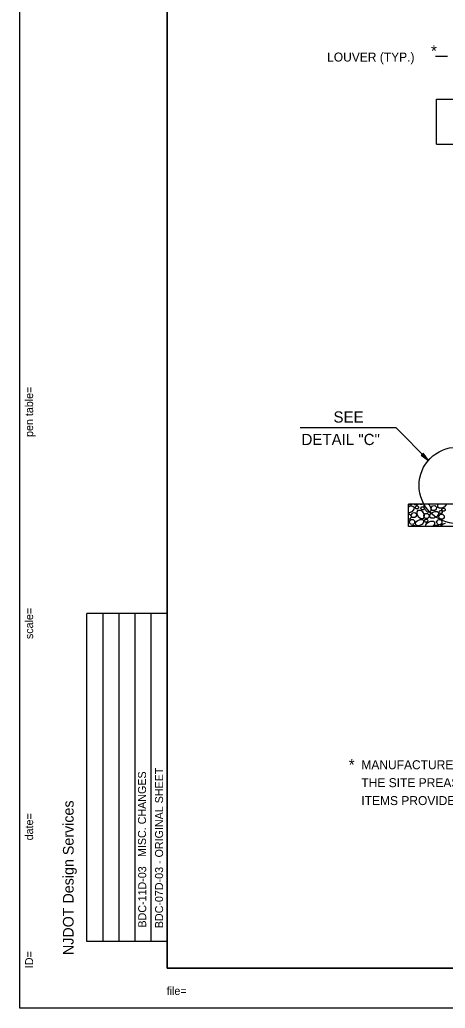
# Model space of a CAD drawing. Extents: x 507907 to 704973, y 495677 to 704964.
# Drawn here: x 507999 to 508158.4, y 495676.9 to 496047.5 of the extents above; entities that cross this region are included whole.
import ezdxf

# ---------------------------------------------------------------- set-up
doc = ezdxf.new("R2010")
doc.units = 0
doc.layers.add('1', color=7, linetype='Continuous')
doc.layers.add('41', color=7, linetype='Continuous')

msp = doc.modelspace()

# ---------------------------------------------------------------- linework, layer by layer
at = {"layer": '1'}
for p, q in [((508054.21, 496321.91), (508054.21, 495691.91)), ((508159.23, 496033.73), (508154.81, 496033.73)), ((508155.17, 496017.68), (508364.67, 496017.68)), ((508155.17, 496000.81), (508155.17, 496017.68)), ((508155.17, 496000.81), (508364.67, 496000.81)), ((508139.97, 495894.52), (508104.12, 495894.52)), ((508152.08, 495882.29), (508139.97, 495894.52)), ((508149.71, 495872.92), (508149.71, 495872.92)), ((508358.35, 495865.89), (508144.63, 495865.89)), ((508144.63, 495857.46), (508144.63, 495865.89)), ((508144.78, 495865.61), (508144.63, 495865.76)), ((508144.63, 495864.91), (508145.37, 495865.2)), ((508145.62, 495865.56), (508144.78, 495865.61)), ((508144.8, 495865.85), (508146.05, 495865.85)), ((508145.37, 495865.2), (508146.28, 495865.12)), ((508146.02, 495865.89), (508145.62, 495865.56)), ((508146.28, 495865.12), (508146.72, 495864.71)), ((508146.97, 495865.58), (508146.65, 495865.89)), ((508147.8, 495865.52), (508146.97, 495865.58)), ((508147.22, 495864.79), (508147.54, 495865.25)), ((508147.54, 495865.25), (508148.04, 495865.28)), ((508148.25, 495865.89), (508147.8, 495865.52)), ((508148.04, 495865.28), (508148.4, 495864.91)), ((508149.18, 495865.76), (508149.04, 495865.89)), ((508149.68, 495865.73), (508149.18, 495865.76)), ((508149.87, 495865.89), (508149.68, 495865.73)), ((508150.45, 495865.55), (508150.69, 495865.89)), ((508150.47, 495864.59), (508150.45, 495865.55)), ((508151.99, 495865.89), (508152.28, 495865.7)), ((508152.28, 495865.7), (508152.68, 495865.2)), ((508152.66, 495865.24), (508153.05, 495864.25)), ((508153.11, 495864.54), (508153.64, 495865.3)), ((508153.64, 495865.3), (508154.49, 495865.35)), ((508154.49, 495865.35), (508155.08, 495864.73)), ((508155.58, 495865.53), (508155.81, 495865.89)), ((508155.63, 495864.76), (508155.58, 495865.53)), ((508158.81, 495865.75), (508158.15, 495864.9)), ((508145.03, 495862.62), (508144.63, 495862.61)), ((508144.63, 495862.15), (508145, 495862.17)), ((508145, 495862.17), (508145.59, 495861.56)), ((508146.04, 495863.13), (508145.03, 495862.62)), ((508145.59, 495861.56), (508145.5, 495860.7)), ((508145.68, 495861.92), (508146.21, 495862.68)), ((508145.81, 495861.26), (508145.68, 495861.92)), ((508146.7, 495863.97), (508146.04, 495863.13)), ((508146.21, 495862.68), (508147.06, 495862.73)), ((508146.72, 495864.71), (508146.7, 495863.97)), ((508147.06, 495862.73), (508147.65, 495862.11)), ((508147.29, 495864.4), (508147.22, 495864.79)), ((508147.53, 495864.17), (508147.29, 495864.4)), ((508148.03, 495864.13), (508147.53, 495864.17)), ((508147.65, 495862.11), (508147.56, 495861.26)), ((508147.91, 495863.04), (508148.29, 495863.58)), ((508147.92, 495862.08), (508147.91, 495863.04)), ((508148.43, 495861.06), (508147.92, 495862.08)), ((508148.35, 495864.39), (508148.03, 495864.13)), ((508148.29, 495863.58), (508149.06, 495863.63)), ((508148.4, 495864.91), (508148.35, 495864.39)), ((508149.06, 495863.63), (508149.74, 495863.19)), ((508149.31, 495864.42), (508149.63, 495864.87)), ((508149.39, 495864.02), (508149.31, 495864.42)), ((508149.63, 495863.8), (508149.39, 495864.02)), ((508149.63, 495864.87), (508150.14, 495864.9)), ((508150.13, 495863.76), (508149.63, 495863.8)), ((508149.74, 495863.19), (508150.14, 495862.69)), ((508150.11, 495862.73), (508150.51, 495861.74)), ((508150.44, 495864.02), (508150.13, 495863.76)), ((508150.14, 495864.9), (508150.49, 495864.53)), ((508150.42, 495861.62), (508150.95, 495862.37)), ((508150.54, 495860.96), (508150.42, 495861.62)), ((508150.51, 495861.74), (508150.43, 495860.82)), ((508150.49, 495864.53), (508150.44, 495864.02)), ((508150.98, 495863.57), (508150.47, 495864.59)), ((508150.95, 495862.37), (508151.8, 495862.42)), ((508151.82, 495862.91), (508150.98, 495863.57)), ((508151.8, 495862.42), (508152.39, 495861.81)), ((508152.56, 495862.9), (508151.82, 495862.91)), ((508152.39, 495861.81), (508152.3, 495860.95)), ((508152.97, 495863.33), (508152.56, 495862.9)), ((508152.58, 495861.72), (508153.02, 495862.41)), ((508152.63, 495860.96), (508152.58, 495861.72)), ((508153.05, 495864.25), (508152.97, 495863.33)), ((508153.02, 495862.41), (508153.52, 495862.81)), ((508153.24, 495863.88), (508153.11, 495864.54)), ((508153.63, 495863.5), (508153.24, 495863.88)), ((508153.48, 495862.78), (508154.48, 495863.18)), ((508154.47, 495863.44), (508153.63, 495863.5)), ((508155, 495863.88), (508154.47, 495863.44)), ((508154.48, 495863.18), (508155.39, 495863.1)), ((508155.08, 495864.73), (508155, 495863.88)), ((508155.81, 495861.94), (508155.15, 495861.1)), ((508155.39, 495863.1), (508155.83, 495862.68)), ((508156.17, 495864.38), (508155.63, 495864.76)), ((508155.83, 495862.68), (508155.81, 495861.94)), ((508156.06, 495861.34), (508156.59, 495862.09)), ((508156.1, 495863), (508156.41, 495863.45)), ((508156.17, 495862.6), (508156.1, 495863)), ((508157.13, 495864.39), (508156.17, 495864.38)), ((508156.41, 495862.37), (508156.17, 495862.6)), ((508156.41, 495863.45), (508156.92, 495863.48)), ((508156.91, 495862.34), (508156.41, 495862.37)), ((508156.59, 495862.09), (508157.44, 495862.14)), ((508157.23, 495862.6), (508156.91, 495862.34)), ((508156.92, 495863.48), (508157.28, 495863.11)), ((508158.15, 495864.9), (508157.13, 495864.39)), ((508157.19, 495863.92), (508157.51, 495864.37)), ((508157.27, 495863.53), (508157.19, 495863.92)), ((508157.28, 495863.11), (508157.23, 495862.6)), ((508157.51, 495863.3), (508157.27, 495863.53)), ((508157.44, 495862.14), (508158.03, 495861.53)), ((508157.51, 495864.37), (508158.02, 495864.4)), ((508158.01, 495863.26), (508157.51, 495863.3)), ((508158.03, 495861.53), (508157.94, 495860.67)), ((508158.32, 495863.52), (508158.01, 495863.26)), ((508158.02, 495864.4), (508158.37, 495864.04)), ((508158.37, 495864.04), (508158.32, 495863.52)), ((508144.98, 495860.26), (508144.63, 495860.29)), ((508144.97, 495859.38), (508145.5, 495860.14)), ((508145.1, 495858.72), (508144.97, 495859.38)), ((508145.5, 495860.7), (508144.98, 495860.26)), ((508145.49, 495858.34), (508145.1, 495858.72)), ((508146.33, 495858.28), (508145.49, 495858.34)), ((508145.5, 495860.14), (508146.35, 495860.19)), ((508145.71, 495857.46), (508146, 495857.87)), ((508146.2, 495860.88), (508145.81, 495861.26)), ((508146, 495857.87), (508146.85, 495857.92)), ((508147.04, 495860.82), (508146.2, 495860.88)), ((508146.85, 495858.72), (508146.33, 495858.28)), ((508146.35, 495860.19), (508146.94, 495859.57)), ((508146.94, 495859.57), (508146.85, 495858.72)), ((508146.85, 495857.92), (508147.3, 495857.46)), ((508147.56, 495861.26), (508147.04, 495860.82)), ((508147.31, 495858.84), (508147.71, 495859.45)), ((508147.36, 495858.15), (508147.31, 495858.84)), ((508147.84, 495857.8), (508147.36, 495858.15)), ((508147.71, 495859.45), (508148.16, 495859.81)), ((508148.71, 495857.82), (508147.84, 495857.8)), ((508148.12, 495859.79), (508149.02, 495860.14)), ((508149.28, 495860.4), (508148.43, 495861.06)), ((508149.63, 495858.28), (508148.71, 495857.82)), ((508149.02, 495860.14), (508149.84, 495860.07)), ((508150.02, 495860.39), (508149.28, 495860.4)), ((508150.22, 495859.03), (508149.63, 495858.28)), ((508149.84, 495860.07), (508150.23, 495859.7)), ((508150.43, 495860.82), (508150.02, 495860.39)), ((508150.23, 495859.7), (508150.22, 495859.03)), ((508150.94, 495860.58), (508150.54, 495860.96)), ((508150.66, 495859.75), (508150.98, 495860.21)), ((508150.74, 495859.36), (508150.66, 495859.75)), ((508150.97, 495859.13), (508150.74, 495859.36)), ((508151.78, 495860.51), (508150.94, 495860.58)), ((508151.47, 495859.09), (508150.97, 495859.13)), ((508150.98, 495860.21), (508151.49, 495860.23)), ((508151.14, 495858.11), (508151.57, 495858.79)), ((508151.18, 495857.46), (508151.14, 495858.11)), ((508151.79, 495859.35), (508151.47, 495859.09)), ((508151.49, 495860.23), (508151.84, 495859.87)), ((508151.57, 495858.79), (508152.08, 495859.19)), ((508152.3, 495860.95), (508151.78, 495860.51)), ((508151.84, 495859.87), (508151.79, 495859.35)), ((508152.04, 495859.17), (508153.03, 495859.56)), ((508153.17, 495860.57), (508152.63, 495860.96)), ((508153.03, 495859.56), (508153.95, 495859.49)), ((508154.13, 495860.59), (508153.17, 495860.57)), ((508154.37, 495858.33), (508153.71, 495857.49)), ((508153.95, 495859.49), (508154.38, 495859.07)), ((508155.15, 495861.1), (508154.13, 495860.59)), ((508154.32, 495857.46), (508154.72, 495858.02)), ((508154.38, 495859.07), (508154.37, 495858.33)), ((508154.72, 495858.02), (508155.57, 495858.07)), ((508155.19, 495859.27), (508155.72, 495860.02)), ((508155.32, 495858.61), (508155.19, 495859.27)), ((508155.71, 495858.23), (508155.32, 495858.61)), ((508155.57, 495858.07), (508156.16, 495857.46)), ((508156.55, 495858.17), (508155.71, 495858.23)), ((508155.72, 495860.02), (508156.57, 495860.07)), ((508156.19, 495860.68), (508156.06, 495861.33)), ((508156.58, 495860.3), (508156.19, 495860.68)), ((508157.07, 495858.6), (508156.55, 495858.17)), ((508156.57, 495860.07), (508157.16, 495859.46)), ((508157.42, 495860.23), (508156.58, 495860.3)), ((508156.64, 495857.46), (508156.98, 495857.99)), ((508156.98, 495857.99), (508157.48, 495858.39)), ((508157.16, 495859.46), (508157.07, 495858.6)), ((508157.94, 495860.67), (508157.42, 495860.23)), ((508157.44, 495858.36), (508158.44, 495858.76)), ((508358.35, 495857.46), (508144.63, 495857.46)), ((508153.71, 495857.49), (508153.65, 495857.46)), ((508024.21, 495701.91), (508024.21, 495824.91)), ((508054.21, 495824.91), (508024.21, 495824.91)), ((508030.21, 495701.91), (508030.21, 495824.91)), ((508036.21, 495701.91), (508036.21, 495824.91)), ((508042.21, 495701.91), (508042.21, 495824.91)), ((508048.21, 495701.91), (508048.21, 495824.91)), ((508054.21, 495701.91), (508024.21, 495701.91)), ((508054.21, 495691.91), (509044.21, 495691.91)), ((509047.21, 495676.91), (507999.04, 495676.91))]:
    msp.add_line(p, q, dxfattribs=at)
msp.add_lwpolyline([(508152.08, 495882.29), (508150.08, 495884.97), (508150, 495884.38), (508149.41, 495884.3)], close=True, dxfattribs=at)
msp.add_lwpolyline([(508152.08, 495882.29), (508150.08, 495884.97), (508150, 495884.38), (508149.41, 495884.3)], close=True, dxfattribs=at)
msp.add_circle((508162.9, 495872.92), 14.32, dxfattribs=at)
at = {"layer": '41'}
for points in [[(507999.04, 496336.91), (509047.21, 496336.91), (509047.21, 495676.91), (507999.04, 495676.91)], [(508054.21, 496321.91), (509044.21, 496321.91), (509044.21, 495691.91), (508054.21, 495691.91)]]:
    msp.add_lwpolyline(points, close=True, dxfattribs=at)

# ---------------------------------------------------------------- texts
at = {"layer": '1'}
for s, height, p in [('*', 4.21, (508153.08, 496033.7)), ('LOUVER (TYP.)', 3.3615, (508114.16, 496031.82)), ('SEE', 4.212, (508116.55, 495896.46)), ('DETAIL "C"', 4.212, (508104.57, 495888.03)), ('*', 4.21, (508122.27, 495766.11)), ('MANUFACTURED AND DELIVERED TO', 3.3615, (508126.98, 495766.51)), ('THE SITE PREASSEMBLED.', 3.3615, (508126.98, 495759.79)), ('ITEMS PROVIDED BY PREFAB BUILDING.', 3.3615, (508126.98, 495753.07))]:
    msp.add_text(s, height=height, dxfattribs=at).set_placement(p)
for s, height, rotation, p in [('...................pentable..................', 0.0432, 90, (508004.04, 495914.97)), ('pen table=', 3, 90, (508004.04, 495891.07)), ('......scale......', 0.0432, 90, (508004.04, 495829.97)), ('scale=', 3, 90, (508004.04, 495815.3)), ('MISC. CHANGES', 3, 90, (508046.32, 495733.59)), ('BDC-07D-03 - ORIGINAL SHEET', 3, 90, (508052.71, 495706.91)), ('NJDOT Design Services', 4, 90, (508019.21, 495696.84)), ('.......time......', 0.0432, 90, (508004.04, 495752.97)), ('date=', 3, 90, (508004.04, 495739.85)), ('BDC-11D-03', 3, 90, (508046.4, 495707.15)), ('............who............', 0.0432, 90, (508004.04, 495699.91)), ('ID=', 3, 90, (508004.04, 495691.93)), ('file=', 3, 360, (508054.05, 495681.91)), ('...................bob..................', 0.0432, 360, (508064.04, 495681.91))]:
    msp.add_text(s, height=height, rotation=rotation, dxfattribs=at).set_placement(p)

doc.saveas('drawing.dxf')
